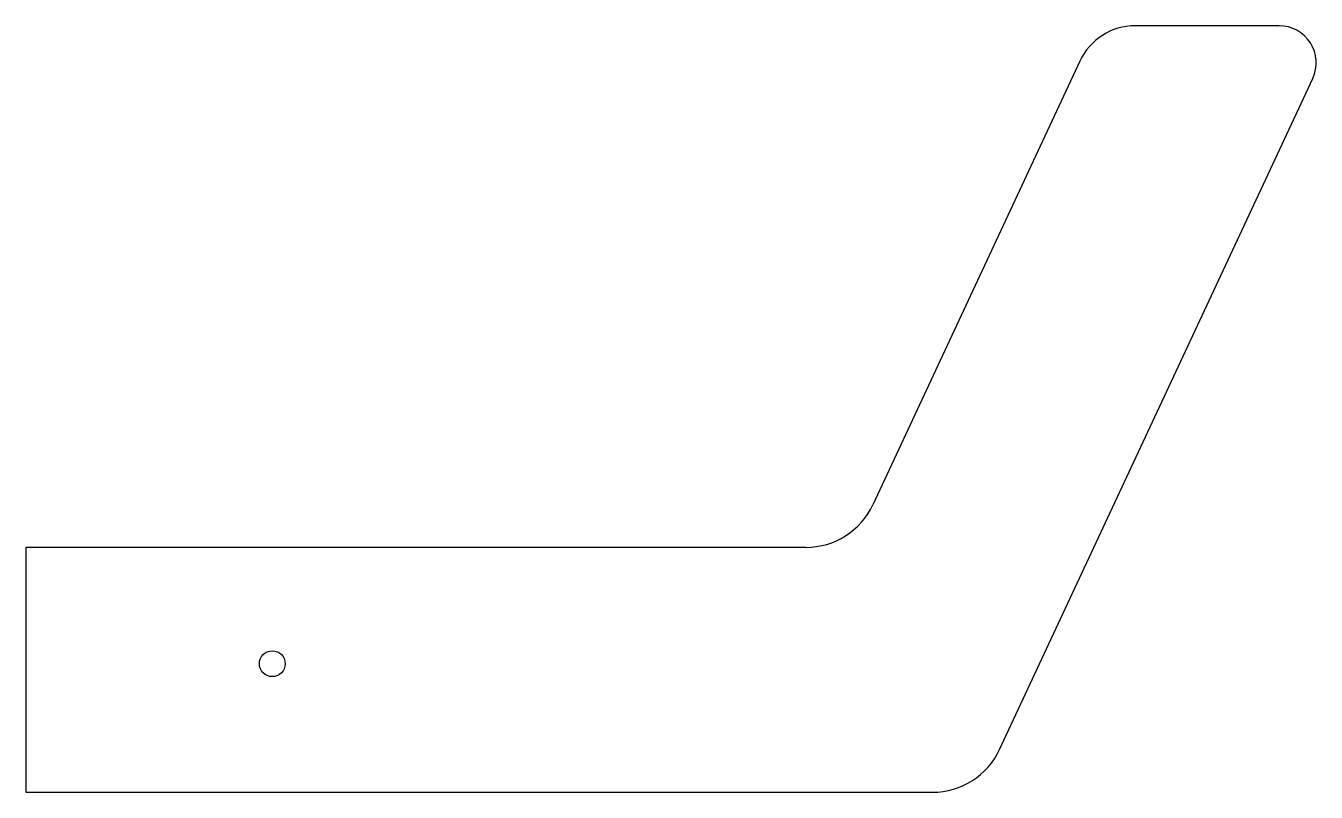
# Model space of a CAD drawing. Header units: millimetres. Extents: x -61 to 44, y 0 to 62.
import ezdxf

# ---------------------------------------------------------------- set-up
doc = ezdxf.new("R2010")
doc.units = ezdxf.units.MM

msp = doc.modelspace()

# ---------------------------------------------------------------- linework, layer by layer
at = {"color": 7, "linetype": 'Continuous', "lineweight": 25}
for p, q in [((40.69, 62.2), (29.01, 62.2)), ((24.52, 59.34), (7.73, 23.33)), ((18.01, 3.46), (43.41, 57.93)), ((-61, 19.87), (-61, 0)), ((2.29, 19.87), (-61, 19.87)), ((-61, 0), (12.57, 0))]:
    msp.add_line(p, q, dxfattribs=at)
msp.add_circle((-41, 10.43), 1.05, dxfattribs=at)
for centre, radius, start, end in [((29.01, 57.24), 4.96, 90, 155), ((40.69, 59.2), 3, 335, 90), ((2.29, 25.87), 6, 270, 335), ((12.57, 6), 6, 270, 335)]:
    msp.add_arc(centre, radius, start, end, dxfattribs=at)

doc.saveas('drawing.dxf')
